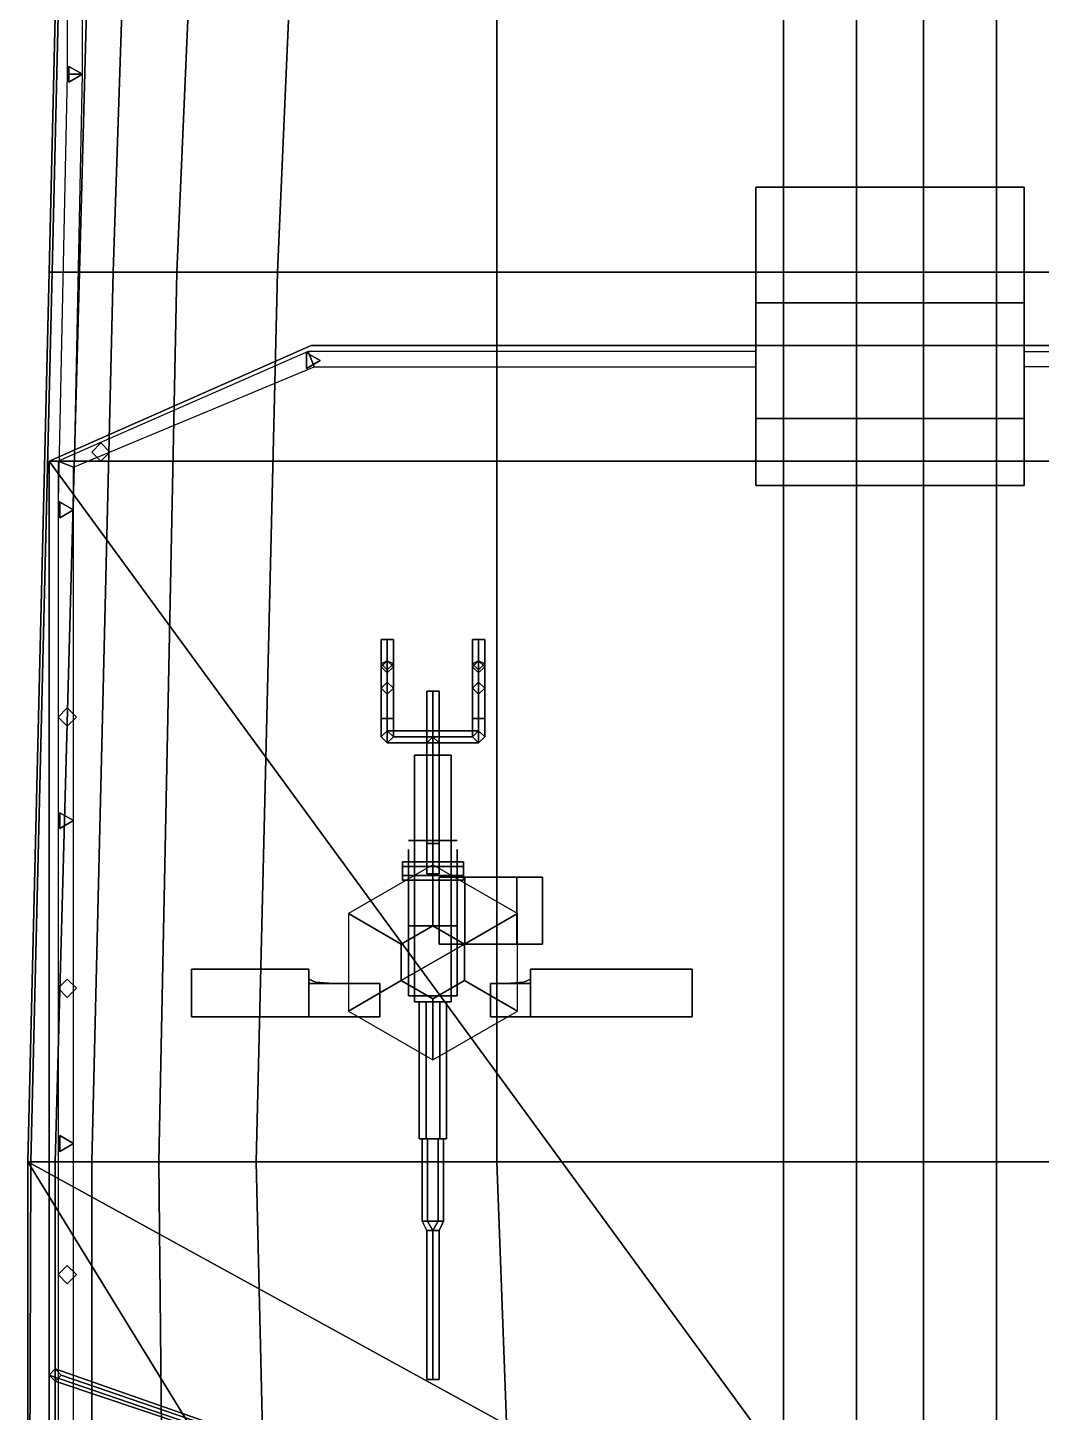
# Model space of a CAD drawing. Header units: millimetres. Extents: x -2.8 to 3, y -17.3 to 32.
# Drawn here: x -2.83 to 0.497, y 0.808 to 5.353 of the extents above; entities that cross this region are included whole.
import ezdxf

# ---------------------------------------------------------------- set-up
doc = ezdxf.new("R2010")
doc.units = ezdxf.units.MM
for name, color, linetype in [('gun', 1, 'Continuous'), ('r2', 4, 'Continuous'), ('railings', 6, 'Continuous'), ('sleeve', 5, 'Continuous'), ('superstructure', 3, 'Continuous'), ('turret', 2, 'Continuous')]:
    doc.layers.add(name, color=color, linetype=linetype)

msp = doc.modelspace()

# ---------------------------------------------------------------- linework, layer by layer
for points in [[(-2.69, 7.54, 1.56), (-2.68, 7.54, 1.18), (-2.75, 4.55, 1.18), (-2.76, 4.55, 1.62)], [(2.69, 7.54, 1.56), (-2.69, 7.54, 1.56), (-2.76, 4.55, 1.62), (2.76, 4.55, 1.62)], [(-2.68, 7.54, 1.18), (-2.58, 7.54, 0.44), (-2.66, 4.55, 0.44), (-2.75, 4.55, 1.18)], [(-2.58, 7.54, 0.44), (-2.45, 7.54), (-2.55, 4.55), (-2.66, 4.55, 0.44)], [(-2.45, 7.54), (-2.21, 7.54, -0.41), (-2.34, 4.55, -0.47), (-2.55, 4.55)], [(-2.21, 7.54, -0.41), (-1.88, 7.54, -0.66), (-2.01, 4.55, -0.78), (-2.34, 4.55, -0.47)], [(-1.88, 7.54, -0.66), (-1.29, 7.54, -0.91), (-1.29, 4.55, -1.1), (-2.01, 4.55, -0.78)], [(-1.29, 7.54, -0.91), (-0.35, 7.54, -1.16), (-0.35, 4.55, -1.36), (-1.29, 4.55, -1.1)], [(-0.35, 7.54, -1.16), (-0.11, 7.54, -1.21), (-0.11, 4.55, -1.43), (-0.35, 4.55, -1.36)], [(-0.11, 7.54, -1.21), (-0.11, 7.54, -1.71), (-0.11, 4.55, -1.71), (-0.11, 4.55, -1.43)], [(-0.11, 7.54, -1.71), (0.11, 7.54, -1.71), (0.11, 4.55, -1.71), (-0.11, 4.55, -1.71)], [(0.11, 4.55, -1.43), (0.11, 4.55, -1.71), (0.11, 7.54, -1.71), (0.11, 7.54, -1.21)], [(0.35, 4.55, -1.36), (0.11, 4.55, -1.43), (0.11, 7.54, -1.21), (0.35, 7.54, -1.16)], [(1.29, 4.55, -1.1), (0.35, 4.55, -1.36), (0.35, 7.54, -1.16), (1.29, 7.54, -0.91)], [(-2.76, 4.55, 1.62), (-2.75, 4.55, 1.18), (-2.82, 1.63, 1.18), (-2.83, 1.63, 1.73)], [(2.76, 4.55, 1.62), (-2.76, 4.55, 1.62), (-2.83, 1.63, 1.73), (2.83, 1.63, 1.73)], [(-2.75, 4.55, 1.18), (-2.66, 4.55, 0.44), (-2.74, 1.63, 0.44), (-2.82, 1.63, 1.18)], [(-2.66, 4.55, 0.44), (-2.55, 4.55), (-2.62, 1.63), (-2.74, 1.63, 0.44)], [(-2.55, 4.55), (-2.34, 4.55, -0.47), (-2.4, 1.63, -0.53), (-2.62, 1.63)], [(-2.34, 4.55, -0.47), (-2.01, 4.55, -0.78), (-2.08, 1.63, -0.86), (-2.4, 1.63, -0.53)], [(-2.01, 4.55, -0.78), (-1.29, 4.55, -1.1), (-1.29, 1.63, -1.19), (-2.08, 1.63, -0.86)], [(-1.29, 4.55, -1.1), (-0.35, 4.55, -1.36), (-0.35, 1.63, -1.39), (-1.29, 1.63, -1.19)], [(-0.35, 4.55, -1.36), (-0.11, 4.55, -1.43), (-0.11, 1.63, -1.43), (-0.35, 1.63, -1.39)], [(-0.11, 4.55, -1.43), (-0.11, 4.55, -1.71), (-0.11, 1.63, -1.71), (-0.11, 1.63, -1.43)], [(-0.11, 4.55, -1.71), (0.11, 4.55, -1.71), (0.11, 1.63, -1.71), (-0.11, 1.63, -1.71)], [(0.11, 1.63, -1.43), (0.11, 1.63, -1.71), (0.11, 4.55, -1.71), (0.11, 4.55, -1.43)], [(0.35, 1.63, -1.39), (0.11, 1.63, -1.43), (0.11, 4.55, -1.43), (0.35, 4.55, -1.36)], [(1.29, 1.63, -1.19), (0.35, 1.63, -1.39), (0.35, 4.55, -1.36), (1.29, 4.55, -1.1)], [(-1.6039, 2.345, 3.5), (-1.5, 2.405, 3.5), (-1.5, 2.605, 2.26), (-1.7771, 2.445, 2.26)], [(-1.5, 2.405, 3.5), (-1.3961, 2.345, 3.5), (-1.2229, 2.445, 2.26), (-1.5, 2.605, 2.26)], [(-1.6039, 2.225, 3.5), (-1.6039, 2.345, 3.5), (-1.7771, 2.445, 2.26), (-1.7771, 2.125, 2.26)], [(-1.3961, 2.345, 3.5), (-1.3961, 2.225, 3.5), (-1.2229, 2.125, 2.26), (-1.2229, 2.445, 2.26)], [(-1.5, 2.165, 3.5), (-1.6039, 2.225, 3.5), (-1.7771, 2.125, 2.26), (-1.5, 1.965, 2.26)], [(-1.3961, 2.225, 3.5), (-1.5, 2.165, 3.5), (-1.5, 1.965, 2.26), (-1.2229, 2.125, 2.26)], [(-2.82, 1.63, 1.18), (-2.74, 1.63, 0.44), (-2.74, -1.35, 0.44), (-2.83, -1.35, 1.18)], [(-2.83, 1.63, 1.73), (-2.82, 1.63, 1.18), (-2.83, -1.35, 1.18), (-2.83, -1.35, 2.04)], [(-1.62, -0.34, 1.9349), (-2.83, 1.63, 1.73), (-2.83, -1.35, 2.04), (-1.62, -1.35, 2.04)], [(0.1, 0.02, 1.8975), (-2.83, 1.63, 1.73), (-1.62, -0.34, 1.9349), (0.1, -0.34, 1.9349)], [(2.83, 1.63, 1.73), (-2.83, 1.63, 1.73), (0.1, 0.02, 1.8975), (1.62, 0.02, 1.8975)], [(-2.74, 1.63, 0.44), (-2.62, 1.63), (-2.62, -1.35), (-2.74, -1.35, 0.44)], [(-2.62, 1.63), (-2.4, 1.63, -0.53), (-2.37, -1.35, -0.53), (-2.62, -1.35)], [(-2.4, 1.63, -0.53), (-2.08, 1.63, -0.86), (-2.01, -1.35, -0.86), (-2.37, -1.35, -0.53)], [(-2.08, 1.63, -0.86), (-1.29, 1.63, -1.19), (-1.18, -1.35, -1.19), (-2.01, -1.35, -0.86)], [(-1.29, 1.63, -1.19), (-0.35, 1.63, -1.39), (-0.35, -1.35, -1.39), (-1.18, -1.35, -1.19)], [(-0.35, 1.63, -1.39), (-0.11, 1.63, -1.43), (-0.11, -1.35, -1.43), (-0.35, -1.35, -1.39)], [(-0.11, 1.63, -1.71), (0.11, 1.63, -1.71), (0.11, -1.35, -1.71), (-0.11, -1.35, -1.71)], [(-0.11, 1.63, -1.43), (-0.11, 1.63, -1.71), (-0.11, -1.35, -1.71), (-0.11, -1.35, -1.43)], [(0.11, -1.35, -1.43), (0.11, -1.35, -1.71), (0.11, 1.63, -1.71), (0.11, 1.63, -1.43)], [(0.35, -1.35, -1.39), (0.11, -1.35, -1.43), (0.11, 1.63, -1.43), (0.35, 1.63, -1.39)], [(1.18, -1.35, -1.19), (0.35, -1.35, -1.39), (0.35, 1.63, -1.39), (1.29, 1.63, -1.19)]]:
    msp.add_3dface(points)
at = {"layer": 'gun'}
for points in [[(-1.5, 0.915, 3.71), (-1.52, 0.915, 3.73), (-1.52, 1.405, 3.73), (-1.5, 1.405, 3.71)], [(-1.52, 0.915, 3.73), (-1.5, 0.915, 3.75), (-1.5, 1.405, 3.75), (-1.52, 1.405, 3.73)], [(-1.48, 0.915, 3.73), (-1.5, 0.915, 3.71), (-1.5, 1.405, 3.71), (-1.48, 1.405, 3.73)], [(-1.5, 0.915, 3.75), (-1.48, 0.915, 3.73), (-1.48, 1.405, 3.73), (-1.5, 1.405, 3.75)], [(-1.52, 0.915, 3.73), (-1.5, 0.915, 3.71), (-1.48, 0.915, 3.73), (-1.5, 0.915, 3.75)]]:
    msp.add_3dface(points, dxfattribs=at)
at = {"layer": 'r2'}
for points in [[(1.91, 4.29, 2.76), (1.89, 4.24, 2.76), (0.44, 4.24, 2.76), (0.44, 4.29, 2.76)], [(1.91, 4.29, 3.28), (1.89, 4.24, 3.28), (0.44, 4.24, 3.28), (0.44, 4.29, 3.28)]]:
    msp.add_3dface(points, dxfattribs=at)
at = {"layer": 'railings'}
for points in [[(-2.7, 5.2, 2.63), (-2.65, 5.2, 2.63), (-2.65, 6.7, 2.63), (-2.7, 6.7, 2.63)], [(-2.7, 5.2, 2.11), (-2.65, 5.2, 2.11), (-2.65, 6.7, 2.11), (-2.7, 6.7, 2.11)], [(-2.73, 3.8, 2.63), (-2.68, 3.77, 2.63), (-2.65, 5.2, 2.63), (-2.7, 5.2, 2.63)], [(-2.73, 3.8, 2.11), (-2.68, 3.77, 2.11), (-2.65, 5.2, 2.11), (-2.7, 5.2, 2.11)], [(-2.65, 5.2, 1.6), (-2.695, 5.226, 1.6), (-2.695, 5.226, 2.63), (-2.65, 5.2, 2.63)], [(-2.695, 5.226, 1.6), (-2.695, 5.174, 1.6), (-2.695, 5.174, 2.63), (-2.695, 5.226, 2.63)], [(-2.695, 5.174, 1.6), (-2.65, 5.2, 1.6), (-2.65, 5.2, 2.63), (-2.695, 5.174, 2.63)], [(-2.73, 3.93, 3.29), (-2.68, 3.91, 3.29), (-1.89, 4.24, 3.28), (-1.91, 4.29, 3.28)], [(-2.73, 3.93, 2.77), (-2.68, 3.91, 2.77), (-1.89, 4.24, 2.76), (-1.91, 4.29, 2.76)], [(-1.87, 4.26, 2.25), (-1.915, 4.286, 2.25), (-1.915, 4.286, 3.28), (-1.87, 4.26, 3.28)], [(-1.915, 4.286, 2.25), (-1.915, 4.234, 2.25), (-1.915, 4.234, 3.28), (-1.915, 4.286, 3.28)], [(-1.91, 4.29, 3.28), (-1.89, 4.24, 3.28), (-0.44, 4.24, 3.28), (-0.44, 4.29, 3.28)], [(-1.91, 4.29, 2.76), (-1.89, 4.24, 2.76), (-0.44, 4.24, 2.76), (-0.44, 4.29, 2.76)], [(-1.915, 4.234, 2.25), (-1.87, 4.26, 2.25), (-1.87, 4.26, 3.28), (-1.915, 4.234, 3.28)], [(-2.73, -0.34, 3.4), (-2.68, -0.28, 3.4), (-2.68, 3.91, 3.29), (-2.73, 3.93, 3.29)], [(-2.73, -0.34, 2.88), (-2.68, -0.28, 2.88), (-2.68, 3.91, 2.77), (-2.73, 3.93, 2.77)], [(-2.68, 3.77, 2.25), (-2.725, 3.796, 2.25), (-2.725, 3.796, 3.28), (-2.68, 3.77, 3.28)], [(-2.725, 3.796, 2.25), (-2.725, 3.744, 2.25), (-2.725, 3.744, 3.28), (-2.725, 3.796, 3.28)], [(-2.725, 3.744, 2.25), (-2.68, 3.77, 2.25), (-2.68, 3.77, 3.28), (-2.725, 3.744, 3.28)], [(-2.68, 2.75, 2.29), (-2.725, 2.776, 2.29), (-2.725, 2.776, 3.32), (-2.68, 2.75, 3.32)], [(-2.725, 2.776, 2.29), (-2.725, 2.724, 2.29), (-2.725, 2.724, 3.32), (-2.725, 2.776, 3.32)], [(-2.725, 2.724, 2.29), (-2.68, 2.75, 2.29), (-2.68, 2.75, 3.32), (-2.725, 2.724, 3.32)], [(-2.68, 1.69, 2.32), (-2.725, 1.716, 2.32), (-2.725, 1.716, 3.35), (-2.68, 1.69, 3.35)], [(-2.725, 1.716, 2.32), (-2.725, 1.664, 2.32), (-2.725, 1.664, 3.35), (-2.725, 1.716, 3.35)], [(-2.725, 1.664, 2.32), (-2.68, 1.69, 2.32), (-2.68, 1.69, 3.35), (-2.725, 1.664, 3.35)]]:
    msp.add_3dface(points, dxfattribs=at)
at = {"layer": 'sleeve'}
for points in [[(-1.67, 3.345, 4), (-1.65, 3.345, 3.98), (-1.65, 3.275, 3.98), (-1.67, 3.255, 4)], [(-1.65, 3.345, 4.02), (-1.67, 3.345, 4), (-1.67, 3.255, 4), (-1.65, 3.235, 4.02)], [(-1.65, 3.345, 3.98), (-1.67, 3.345, 4), (-1.65, 3.345, 4.02), (-1.63, 3.345, 4)], [(-1.65, 3.345, 3.98), (-1.63, 3.345, 4), (-1.63, 3.255, 4), (-1.65, 3.275, 3.98)], [(-1.63, 3.345, 4), (-1.65, 3.345, 4.02), (-1.65, 3.235, 4.02), (-1.63, 3.255, 4)], [(-1.35, 3.345, 3.98), (-1.37, 3.345, 4), (-1.35, 3.345, 4.02), (-1.33, 3.345, 4)], [(-1.37, 3.345, 4), (-1.35, 3.345, 3.98), (-1.35, 3.275, 3.98), (-1.37, 3.255, 4)], [(-1.35, 3.345, 4.02), (-1.37, 3.345, 4), (-1.37, 3.255, 4), (-1.35, 3.235, 4.02)], [(-1.35, 3.345, 3.98), (-1.33, 3.345, 4), (-1.33, 3.255, 4), (-1.35, 3.275, 3.98)], [(-1.33, 3.345, 4), (-1.35, 3.345, 4.02), (-1.35, 3.235, 4.02), (-1.33, 3.255, 4)], [(-1.65, 3.245, 3.76), (-1.67, 3.265, 3.79), (-1.65, 3.275, 3.81), (-1.63, 3.265, 3.79)], [(-1.65, 3.275, 3.81), (-1.67, 3.265, 3.79), (-1.67, 3.185, 3.84), (-1.65, 3.205, 3.86)], [(-1.65, 3.205, 3.93), (-1.67, 3.185, 3.95), (-1.67, 3.255, 4), (-1.65, 3.275, 3.98)], [(-1.63, 3.265, 3.79), (-1.65, 3.275, 3.81), (-1.65, 3.205, 3.86), (-1.63, 3.185, 3.84)], [(-1.63, 3.185, 3.95), (-1.65, 3.205, 3.93), (-1.65, 3.275, 3.98), (-1.63, 3.255, 4)], [(-1.35, 3.245, 3.76), (-1.37, 3.265, 3.79), (-1.35, 3.275, 3.81), (-1.33, 3.265, 3.79)], [(-1.35, 3.275, 3.81), (-1.37, 3.265, 3.79), (-1.37, 3.185, 3.84), (-1.35, 3.205, 3.86)], [(-1.35, 3.205, 3.93), (-1.37, 3.185, 3.95), (-1.37, 3.255, 4), (-1.35, 3.275, 3.98)], [(-1.33, 3.265, 3.79), (-1.35, 3.275, 3.81), (-1.35, 3.205, 3.86), (-1.33, 3.185, 3.84)], [(-1.33, 3.185, 3.95), (-1.35, 3.205, 3.93), (-1.35, 3.275, 3.98), (-1.33, 3.255, 4)], [(-1.67, 3.265, 3.79), (-1.65, 3.245, 3.76), (-1.65, 3.165, 3.82), (-1.67, 3.185, 3.84)], [(-1.67, 3.185, 3.95), (-1.65, 3.165, 3.97), (-1.65, 3.235, 4.02), (-1.67, 3.255, 4)], [(-1.65, 3.245, 3.76), (-1.63, 3.265, 3.79), (-1.63, 3.185, 3.84), (-1.65, 3.165, 3.82)], [(-1.65, 3.165, 3.97), (-1.63, 3.185, 3.95), (-1.63, 3.255, 4), (-1.65, 3.235, 4.02)], [(-1.37, 3.265, 3.79), (-1.35, 3.245, 3.76), (-1.35, 3.165, 3.82), (-1.37, 3.185, 3.84)], [(-1.37, 3.185, 3.95), (-1.35, 3.165, 3.97), (-1.35, 3.235, 4.02), (-1.37, 3.255, 4)], [(-1.35, 3.245, 3.76), (-1.33, 3.265, 3.79), (-1.33, 3.185, 3.84), (-1.35, 3.165, 3.82)], [(-1.35, 3.165, 3.97), (-1.33, 3.185, 3.95), (-1.33, 3.255, 4), (-1.35, 3.235, 4.02)], [(-1.65, 3.205, 3.86), (-1.67, 3.185, 3.84), (-1.67, 3.185, 3.95), (-1.65, 3.205, 3.93)], [(-1.67, 3.085, 3.9), (-1.65, 3.085, 3.92), (-1.65, 3.165, 3.92), (-1.67, 3.185, 3.9)], [(-1.65, 3.085, 3.88), (-1.67, 3.085, 3.9), (-1.67, 3.185, 3.9), (-1.65, 3.165, 3.88)], [(-1.67, 3.185, 3.84), (-1.65, 3.165, 3.82), (-1.65, 3.165, 3.97), (-1.67, 3.185, 3.95)], [(-1.63, 3.185, 3.84), (-1.65, 3.205, 3.86), (-1.65, 3.205, 3.93), (-1.63, 3.185, 3.95)], [(-1.65, 3.085, 3.92), (-1.63, 3.085, 3.9), (-1.63, 3.185, 3.9), (-1.65, 3.165, 3.92)], [(-1.63, 3.085, 3.9), (-1.65, 3.085, 3.88), (-1.65, 3.165, 3.88), (-1.63, 3.185, 3.9)], [(-1.65, 3.165, 3.82), (-1.63, 3.185, 3.84), (-1.63, 3.185, 3.95), (-1.65, 3.165, 3.97)], [(-1.35, 3.205, 3.86), (-1.37, 3.185, 3.84), (-1.37, 3.185, 3.95), (-1.35, 3.205, 3.93)], [(-1.37, 3.085, 3.9), (-1.35, 3.085, 3.92), (-1.35, 3.165, 3.92), (-1.37, 3.185, 3.9)], [(-1.35, 3.085, 3.88), (-1.37, 3.085, 3.9), (-1.37, 3.185, 3.9), (-1.35, 3.165, 3.88)], [(-1.37, 3.185, 3.84), (-1.35, 3.165, 3.82), (-1.35, 3.165, 3.97), (-1.37, 3.185, 3.95)], [(-1.33, 3.185, 3.84), (-1.35, 3.205, 3.86), (-1.35, 3.205, 3.93), (-1.33, 3.185, 3.95)], [(-1.35, 3.085, 3.92), (-1.33, 3.085, 3.9), (-1.33, 3.185, 3.9), (-1.35, 3.165, 3.92)], [(-1.33, 3.085, 3.9), (-1.35, 3.085, 3.88), (-1.35, 3.165, 3.88), (-1.33, 3.185, 3.9)], [(-1.35, 3.165, 3.82), (-1.33, 3.185, 3.84), (-1.33, 3.185, 3.95), (-1.35, 3.165, 3.97)], [(-1.52, 2.675, 4.05), (-1.5, 2.675, 4.07), (-1.5, 3.175, 4.07), (-1.52, 3.175, 4.05)], [(-1.5, 2.675, 4.03), (-1.52, 2.675, 4.05), (-1.52, 3.175, 4.05), (-1.5, 3.175, 4.03)], [(-1.5, 3.175, 4.07), (-1.48, 3.175, 4.05), (-1.5, 3.175, 4.03), (-1.52, 3.175, 4.05)], [(-1.5, 2.675, 4.07), (-1.48, 2.675, 4.05), (-1.48, 3.175, 4.05), (-1.5, 3.175, 4.07)], [(-1.48, 2.675, 4.05), (-1.5, 2.675, 4.03), (-1.5, 3.175, 4.03), (-1.48, 3.175, 4.05)], [(-1.67, 3.025, 3.84), (-1.65, 3.005, 3.86), (-1.65, 3.085, 3.92), (-1.67, 3.085, 3.9)], [(-1.65, 3.045, 3.82), (-1.67, 3.025, 3.84), (-1.67, 3.085, 3.9), (-1.65, 3.085, 3.88)], [(-1.65, 3.005, 3.86), (-1.63, 3.025, 3.84), (-1.63, 3.085, 3.9), (-1.65, 3.085, 3.92)], [(-1.63, 3.025, 3.84), (-1.65, 3.045, 3.82), (-1.65, 3.085, 3.88), (-1.63, 3.085, 3.9)], [(-1.37, 3.025, 3.84), (-1.35, 3.005, 3.86), (-1.35, 3.085, 3.92), (-1.37, 3.085, 3.9)], [(-1.35, 3.045, 3.82), (-1.37, 3.025, 3.84), (-1.37, 3.085, 3.9), (-1.35, 3.085, 3.88)], [(-1.35, 3.005, 3.86), (-1.33, 3.025, 3.84), (-1.33, 3.085, 3.9), (-1.35, 3.085, 3.92)], [(-1.33, 3.025, 3.84), (-1.35, 3.045, 3.82), (-1.35, 3.085, 3.88), (-1.33, 3.085, 3.9)], [(-1.65, 3.045, 3.66), (-1.67, 3.025, 3.64), (-1.67, 3.025, 3.84), (-1.65, 3.045, 3.82)], [(-1.67, 3.025, 3.64), (-1.65, 3.005, 3.66), (-1.65, 3.005, 3.86), (-1.67, 3.025, 3.84)], [(-1.63, 3.025, 3.64), (-1.65, 3.045, 3.66), (-1.65, 3.045, 3.82), (-1.63, 3.025, 3.84)], [(-1.37, 3.025, 3.68), (-1.35, 3.045, 3.66), (-1.65, 3.045, 3.66), (-1.63, 3.025, 3.68)], [(-1.35, 3.045, 3.66), (-1.37, 3.025, 3.64), (-1.63, 3.025, 3.64), (-1.65, 3.045, 3.66)], [(-1.65, 3.005, 3.66), (-1.63, 3.025, 3.64), (-1.63, 3.025, 3.84), (-1.65, 3.005, 3.86)], [(-1.35, 3.005, 3.66), (-1.37, 3.025, 3.68), (-1.63, 3.025, 3.68), (-1.65, 3.005, 3.66)], [(-1.37, 3.025, 3.64), (-1.35, 3.005, 3.66), (-1.65, 3.005, 3.66), (-1.63, 3.025, 3.64)], [(-1.52, 2.575, 3.66), (-1.5, 2.575, 3.68), (-1.5, 3.025, 3.68), (-1.52, 3.005, 3.66)], [(-1.5, 2.575, 3.64), (-1.52, 2.575, 3.66), (-1.52, 3.005, 3.66), (-1.5, 3.025, 3.64)], [(-1.5, 2.575, 3.68), (-1.48, 2.575, 3.66), (-1.48, 3.005, 3.66), (-1.5, 3.025, 3.68)], [(-1.48, 2.575, 3.66), (-1.5, 2.575, 3.64), (-1.5, 3.025, 3.64), (-1.48, 3.005, 3.66)], [(-1.35, 3.045, 3.66), (-1.37, 3.025, 3.64), (-1.37, 3.025, 3.84), (-1.35, 3.045, 3.82)], [(-1.37, 3.025, 3.64), (-1.35, 3.005, 3.66), (-1.35, 3.005, 3.86), (-1.37, 3.025, 3.84)], [(-1.33, 3.025, 3.64), (-1.35, 3.045, 3.66), (-1.35, 3.045, 3.82), (-1.33, 3.025, 3.84)], [(-1.35, 3.005, 3.66), (-1.33, 3.025, 3.64), (-1.33, 3.025, 3.84), (-1.35, 3.005, 3.86)], [(-1.56, 2.965, 3.8), (-1.56, 2.965, 3.68), (-1.56, 2.155, 3.68), (-1.56, 2.155, 3.8)], [(-1.44, 2.965, 3.68), (-1.56, 2.965, 3.68), (-1.56, 2.965, 3.8), (-1.44, 2.965, 3.8)], [(-1.44, 2.155, 3.68), (-1.56, 2.155, 3.68), (-1.56, 2.965, 3.68), (-1.44, 2.965, 3.68)], [(-1.44, 2.965, 3.8), (-1.56, 2.965, 3.8), (-1.56, 2.155, 3.8), (-1.44, 2.155, 3.8)], [(-1.44, 2.155, 3.8), (-1.44, 2.155, 3.68), (-1.44, 2.965, 3.68), (-1.44, 2.965, 3.8)], [(-1.5, 2.685, 3.8), (-1.5, 2.825, 4.04), (-1.5, 2.925, 4.04), (-1.5, 2.775, 3.8)], [(-1.5, 2.775, 3.8), (-1.5, 2.925, 4.04), (-1.5, 2.825, 4.04), (-1.5, 2.685, 3.8)], [(-1.54, 2.685, 4.0807), (-1.58, 2.685, 4.15), (-1.42, 2.685, 4.15), (-1.46, 2.685, 4.0807)], [(-1.46, 2.685, 4.0807), (-1.42, 2.685, 4.15), (-1.58, 2.685, 4.15), (-1.54, 2.685, 4.0807)], [(-1.42, 2.685, 4.15), (-1.46, 2.685, 4.2193), (-1.54, 2.685, 4.2193), (-1.58, 2.685, 4.15)], [(-1.58, 2.685, 4.15), (-1.54, 2.685, 4.2193), (-1.46, 2.685, 4.2193), (-1.42, 2.685, 4.15)], [(-1.52, 2.675, 4.05), (-1.5, 2.675, 4.03), (-1.48, 2.675, 4.05), (-1.5, 2.675, 4.07)], [(-1.6, 2.6, 3.694), (-1.6, 2.615, 3.72), (-1.4, 2.615, 3.72), (-1.4, 2.6, 3.694)], [(-1.6, 2.6, 3.694), (-1.6, 2.57, 3.694), (-1.6, 2.555, 3.72), (-1.6, 2.615, 3.72)], [(-1.6, 2.615, 3.72), (-1.6, 2.6, 3.746), (-1.4, 2.6, 3.746), (-1.4, 2.615, 3.72)], [(-1.6, 2.615, 3.72), (-1.6, 2.555, 3.72), (-1.6, 2.57, 3.746), (-1.6, 2.6, 3.746)], [(-1.6, 2.57, 3.694), (-1.6, 2.6, 3.694), (-1.4, 2.6, 3.694), (-1.4, 2.57, 3.694)], [(-1.6, 2.6, 3.746), (-1.6, 2.57, 3.746), (-1.4, 2.57, 3.746), (-1.4, 2.6, 3.746)], [(-1.4, 2.615, 3.72), (-1.4, 2.555, 3.72), (-1.4, 2.57, 3.694), (-1.4, 2.6, 3.694)], [(-1.4, 2.6, 3.746), (-1.4, 2.57, 3.746), (-1.4, 2.555, 3.72), (-1.4, 2.615, 3.72)], [(-1.6, 2.555, 3.72), (-1.6, 2.57, 3.694), (-1.4, 2.57, 3.694), (-1.4, 2.555, 3.72)], [(-1.6, 2.57, 3.746), (-1.6, 2.555, 3.72), (-1.4, 2.555, 3.72), (-1.4, 2.57, 3.746)], [(-1.395, 2.345, 3.7128), (-1.48, 2.345, 3.86), (-1.48, 2.565, 3.86), (-1.395, 2.565, 3.7128)], [(-1.225, 2.565, 3.7128), (-1.395, 2.565, 3.7128), (-1.48, 2.565, 3.86), (-1.14, 2.565, 3.86)], [(-1.48, 2.345, 3.86), (-1.395, 2.345, 4.0072), (-1.395, 2.565, 4.0072), (-1.48, 2.565, 3.86)], [(-1.14, 2.565, 3.86), (-1.48, 2.565, 3.86), (-1.395, 2.565, 4.0072), (-1.225, 2.565, 4.0072)], [(-1.225, 2.345, 3.7128), (-1.395, 2.345, 3.7128), (-1.395, 2.565, 3.7128), (-1.225, 2.565, 3.7128)], [(-1.395, 2.345, 4.0072), (-1.225, 2.345, 4.0072), (-1.225, 2.565, 4.0072), (-1.395, 2.565, 4.0072)], [(-1.14, 2.345, 3.86), (-1.225, 2.345, 3.7128), (-1.225, 2.565, 3.7128), (-1.14, 2.565, 3.86)], [(-1.225, 2.345, 4.0072), (-1.14, 2.345, 3.86), (-1.14, 2.565, 3.86), (-1.225, 2.565, 4.0072)], [(-1.395, 2.345, 3.7128), (-1.225, 2.345, 3.7128), (-1.14, 2.345, 3.86), (-1.48, 2.345, 3.86)], [(-1.48, 2.345, 3.86), (-1.14, 2.345, 3.86), (-1.225, 2.345, 4.0072), (-1.395, 2.345, 4.0072)], [(-1.56, 2.155, 3.8), (-1.56, 2.155, 3.68), (-1.44, 2.155, 3.68), (-1.44, 2.155, 3.8)], [(-1.5225, 1.705, 3.691), (-1.545, 1.705, 3.73), (-1.545, 2.155, 3.73), (-1.5225, 2.155, 3.691)], [(-1.545, 1.705, 3.73), (-1.5225, 1.705, 3.769), (-1.5225, 2.155, 3.769), (-1.545, 2.155, 3.73)], [(-1.4775, 1.705, 3.691), (-1.5225, 1.705, 3.691), (-1.5225, 2.155, 3.691), (-1.4775, 2.155, 3.691)], [(-1.5225, 1.705, 3.769), (-1.4775, 1.705, 3.769), (-1.4775, 2.155, 3.769), (-1.5225, 2.155, 3.769)], [(-1.455, 1.705, 3.73), (-1.4775, 1.705, 3.691), (-1.4775, 2.155, 3.691), (-1.455, 2.155, 3.73)], [(-1.4775, 1.705, 3.769), (-1.455, 1.705, 3.73), (-1.455, 2.155, 3.73), (-1.4775, 2.155, 3.769)], [(-1.5225, 1.705, 3.691), (-1.4775, 1.705, 3.691), (-1.455, 1.705, 3.73), (-1.545, 1.705, 3.73)], [(-1.545, 1.705, 3.73), (-1.455, 1.705, 3.73), (-1.4775, 1.705, 3.769), (-1.5225, 1.705, 3.769)], [(-1.5175, 1.435, 3.6997), (-1.535, 1.435, 3.73), (-1.535, 1.705, 3.73), (-1.5175, 1.705, 3.6997)], [(-1.535, 1.435, 3.73), (-1.5175, 1.435, 3.7603), (-1.5175, 1.705, 3.7603), (-1.535, 1.705, 3.73)], [(-1.4825, 1.435, 3.6997), (-1.5175, 1.435, 3.6997), (-1.5175, 1.705, 3.6997), (-1.4825, 1.705, 3.6997)], [(-1.5175, 1.435, 3.7603), (-1.4825, 1.435, 3.7603), (-1.4825, 1.705, 3.7603), (-1.5175, 1.705, 3.7603)], [(-1.465, 1.435, 3.73), (-1.4825, 1.435, 3.6997), (-1.4825, 1.705, 3.6997), (-1.465, 1.705, 3.73)], [(-1.4825, 1.435, 3.7603), (-1.465, 1.435, 3.73), (-1.465, 1.705, 3.73), (-1.4825, 1.705, 3.7603)], [(-1.5, 1.405, 3.71), (-1.52, 1.405, 3.73), (-1.535, 1.435, 3.73), (-1.5175, 1.435, 3.6997)], [(-1.52, 1.405, 3.73), (-1.5, 1.405, 3.75), (-1.5175, 1.435, 3.7603), (-1.535, 1.435, 3.73)], [(-1.5, 1.405, 3.71), (-1.5, 1.405, 3.71), (-1.5175, 1.435, 3.6997), (-1.4825, 1.435, 3.6997)], [(-1.5, 1.405, 3.75), (-1.5, 1.405, 3.75), (-1.4825, 1.435, 3.7603), (-1.5175, 1.435, 3.7603)], [(-1.48, 1.405, 3.73), (-1.5, 1.405, 3.71), (-1.4825, 1.435, 3.6997), (-1.465, 1.435, 3.73)], [(-1.5, 1.405, 3.75), (-1.48, 1.405, 3.73), (-1.465, 1.435, 3.73), (-1.4825, 1.435, 3.7603)]]:
    msp.add_3dface(points, dxfattribs=at)
at = {"layer": 'superstructure'}
for points in [[(-0.44, 4.83, 3.39), (-0.44, 4.45, 3.39), (0.44, 4.45, 3.39), (0.44, 4.83, 3.39)], [(0.44, 4.83, 3.39), (0.44, 4.83, 1.61), (-0.44, 4.83, 1.61), (-0.44, 4.83, 3.39)], [(-0.44, 4.83, 1.61), (-0.44, 3.85, 1.64), (-0.44, 4.45, 3.39), (-0.44, 4.83, 3.39)], [(0.44, 4.45, 3.39), (0.44, 3.85, 1.64), (0.44, 4.83, 1.61), (0.44, 4.83, 3.39)], [(-0.44, 3.85, 1.64), (-0.44, 3.85, 2.52), (-0.44, 4.07, 3.09), (-0.44, 4.45, 3.39)], [(-0.44, 4.45, 3.39), (-0.44, 4.07, 3.09), (0.44, 4.07, 3.09), (0.44, 4.45, 3.39)], [(0.44, 4.07, 3.09), (0.44, 3.85, 2.52), (0.44, 3.85, 1.64), (0.44, 4.45, 3.39)], [(-1.9, 4.31, 2.13), (-2.76, 3.93, 2.13), (-2.76, 3.93, 2.25), (-1.9, 4.31, 2.25)], [(-1.9, 4.31, 2.25), (-2.76, 3.93, 2.25), (2.76, 3.93, 2.25), (1.9, 4.31, 2.25)], [(1.9, 4.31, 2.25), (1.9, 4.31, 2.13), (-1.9, 4.31, 2.13), (-1.9, 4.31, 2.25)], [(-0.44, 4.07, 3.09), (-0.44, 3.85, 2.52), (0.44, 3.85, 2.52), (0.44, 4.07, 3.09)], [(-2.59, 3.99, 1.64), (-2.62, 3.96, 1.64), (-2.62, 3.96, 2.13), (-2.59, 3.99, 2.13)], [(-2.62, 3.96, 1.64), (-2.59, 3.93, 1.64), (-2.59, 3.93, 2.13), (-2.62, 3.96, 2.13)], [(-2.56, 3.96, 1.64), (-2.59, 3.99, 1.64), (-2.59, 3.99, 2.13), (-2.56, 3.96, 2.13)], [(-2.59, 3.93, 1.64), (-2.56, 3.96, 1.64), (-2.56, 3.96, 2.13), (-2.59, 3.93, 2.13)], [(1.62, 0.02, 2.3874), (2.76, 3.93, 2.25), (-2.76, 3.93, 2.25), (0.1, 0.02, 2.3874)], [(-2.76, 3.93, 2.25), (-2.76, 3.93, 2.13), (-2.76, -0.34, 2.3), (-2.76, -0.34, 2.4)], [(0.1, 0.02, 2.3874), (-2.76, 3.93, 2.25), (-2.76, -0.34, 2.4), (0.1, -0.34, 2.4)], [(0.44, 3.85, 1.64), (0.44, 3.85, 2.52), (-0.44, 3.85, 2.52), (-0.44, 3.85, 1.64)], [(-2.7, 3.12, 1.67), (-2.73, 3.09, 1.67), (-2.73, 3.09, 2.17), (-2.7, 3.12, 2.17)], [(-2.67, 3.09, 1.67), (-2.7, 3.12, 1.67), (-2.7, 3.12, 2.17), (-2.67, 3.09, 2.17)], [(-2.73, 3.09, 1.67), (-2.7, 3.06, 1.67), (-2.7, 3.06, 2.17), (-2.73, 3.09, 2.17)], [(-2.7, 3.06, 1.67), (-2.67, 3.09, 1.67), (-2.67, 3.09, 2.17), (-2.7, 3.06, 2.17)], [(-2.7, 2.23, 1.7), (-2.73, 2.2, 1.7), (-2.73, 2.2, 2.2), (-2.7, 2.23, 2.2)], [(-2.67, 2.2, 1.7), (-2.7, 2.23, 1.7), (-2.7, 2.23, 2.2), (-2.67, 2.2, 2.2)], [(-2.73, 2.2, 1.7), (-2.7, 2.17, 1.7), (-2.7, 2.17, 2.2), (-2.73, 2.2, 2.2)], [(-2.7, 2.17, 1.7), (-2.67, 2.2, 1.7), (-2.67, 2.2, 2.2), (-2.7, 2.17, 2.2)], [(-2.7, 1.29, 1.76), (-2.73, 1.26, 1.76), (-2.73, 1.26, 2.24), (-2.7, 1.29, 2.24)], [(-2.67, 1.26, 1.76), (-2.7, 1.29, 1.76), (-2.7, 1.29, 2.24), (-2.67, 1.26, 2.24)], [(-2.73, 1.26, 1.76), (-2.7, 1.23, 1.77), (-2.7, 1.23, 2.24), (-2.73, 1.26, 2.24)], [(-2.7, 1.23, 1.77), (-2.67, 1.26, 1.76), (-2.67, 1.26, 2.24), (-2.7, 1.23, 2.24)], [(-2.74, 0.95, 2.35), (-2.76, 0.93, 2.35), (-0.02, -0.01, 9.52), (0, -0.01, 9.54)], [(-2.76, 0.93, 2.35), (-2.74, 0.91, 2.35), (0, -0.01, 9.5), (-0.02, -0.01, 9.52)], [(-2.72, 0.93, 2.35), (-2.74, 0.95, 2.35), (0, -0.01, 9.54), (0.02, -0.01, 9.52)], [(-2.74, 0.91, 2.35), (-2.72, 0.93, 2.35), (0.02, -0.01, 9.52), (0, -0.01, 9.5)], [(2.74, 0.95, 2.35), (2.72, 0.93, 2.35), (-0.02, -0.01, 9.52), (0, -0.01, 9.54)], [(2.72, 0.93, 2.35), (2.74, 0.91, 2.35), (0, -0.01, 9.5), (-0.02, -0.01, 9.52)], [(2.76, 0.93, 2.35), (2.74, 0.95, 2.35), (0, -0.01, 9.54), (0.02, -0.01, 9.52)], [(2.74, 0.91, 2.35), (2.76, 0.93, 2.35), (0.02, -0.01, 9.52), (0, -0.01, 9.5)]]:
    msp.add_3dface(points, dxfattribs=at)
at = {"layer": 'turret'}
for points in [[(-1.58, 2.605, 3.66), (-1.58, 2.585, 3.79), (-1.58, 2.655, 3.75), (-1.58, 2.655, 3.7)], [(-1.58, 2.655, 3.7), (-1.58, 2.655, 3.75), (-1.58, 2.585, 3.79), (-1.58, 2.605, 3.66)], [(-1.42, 2.605, 3.66), (-1.42, 2.585, 3.79), (-1.42, 2.655, 3.75), (-1.42, 2.655, 3.7)], [(-1.42, 2.655, 3.7), (-1.42, 2.655, 3.75), (-1.42, 2.585, 3.79), (-1.42, 2.605, 3.66)], [(-1.58, 2.605, 3.66), (-1.58, 2.585, 3.79), (-1.58, 2.515, 3.74), (-1.58, 2.535, 3.68)], [(-1.58, 2.535, 3.68), (-1.58, 2.515, 3.74), (-1.58, 2.585, 3.79), (-1.58, 2.605, 3.66)], [(-1.42, 2.535, 3.68), (-1.42, 2.515, 3.74), (-1.42, 2.585, 3.79), (-1.42, 2.605, 3.66)], [(-1.42, 2.605, 3.66), (-1.42, 2.585, 3.79), (-1.42, 2.515, 3.74), (-1.42, 2.535, 3.68)], [(-1.58, 2.535, 3.68), (-1.58, 2.515, 3.74), (-1.58, 2.225, 3.69), (-1.58, 2.415, 3.62)], [(-1.58, 2.415, 3.62), (-1.58, 2.225, 3.69), (-1.58, 2.515, 3.74), (-1.58, 2.535, 3.68)], [(-1.42, 2.535, 3.68), (-1.42, 2.515, 3.74), (-1.42, 2.225, 3.69), (-1.42, 2.415, 3.62)], [(-1.42, 2.415, 3.62), (-1.42, 2.225, 3.69), (-1.42, 2.515, 3.74), (-1.42, 2.535, 3.68)], [(-1.58, 2.415, 3.62), (-1.58, 2.225, 3.69), (-1.58, 2.175, 3.6), (-1.58, 2.405, 3.6)], [(-1.58, 2.405, 3.6), (-1.58, 2.175, 3.6), (-1.58, 2.225, 3.69), (-1.58, 2.415, 3.62)], [(-1.42, 2.405, 3.6), (-1.42, 2.175, 3.6), (-1.42, 2.225, 3.69), (-1.42, 2.415, 3.62)], [(-1.42, 2.415, 3.62), (-1.42, 2.225, 3.69), (-1.42, 2.175, 3.6), (-1.42, 2.405, 3.6)], [(-1.5, 2.405, 3.5), (-1.6039, 2.345, 3.5), (-1.6039, 2.345, 3.6), (-1.5, 2.405, 3.6)], [(-1.6039, 2.225, 3.6), (-1.3961, 2.345, 3.6), (-1.5, 2.405, 3.6), (-1.6039, 2.345, 3.6)], [(-1.42, 2.405, 3.6), (-1.42, 2.175, 3.6), (-1.58, 2.175, 3.6), (-1.58, 2.405, 3.6)], [(-1.58, 2.405, 3.6), (-1.58, 2.175, 3.6), (-1.42, 2.175, 3.6), (-1.42, 2.405, 3.6)], [(-1.3961, 2.345, 3.5), (-1.5, 2.405, 3.5), (-1.5, 2.405, 3.6), (-1.3961, 2.345, 3.6)], [(-1.5, 2.165, 3.6), (-1.3961, 2.225, 3.6), (-1.3961, 2.345, 3.6), (-1.6039, 2.225, 3.6)], [(-1.6039, 2.345, 3.5), (-1.6039, 2.225, 3.5), (-1.6039, 2.225, 3.6), (-1.6039, 2.345, 3.6)], [(-1.3961, 2.225, 3.5), (-1.3961, 2.345, 3.5), (-1.3961, 2.345, 3.6), (-1.3961, 2.225, 3.6)], [(-2.2926, 2.1064, 3.3876), (-2.2926, 2.263, 4.2756), (-1.9072, 2.263, 4.2756), (-1.9072, 2.1064, 3.3876)], [(-1.9072, 2.1064, 3.3876), (-1.9072, 2.263, 4.2756), (-2.2926, 2.263, 4.2756), (-2.2926, 2.1064, 3.3876)], [(-1.8272, 2.215, 4.0035), (-1.8854, 2.2201, 4.0321), (-1.9072, 2.2302, 4.0894), (-1.9072, 2.215, 4.0035)], [(-1.9072, 2.215, 4.0035), (-1.9072, 2.2302, 4.0894), (-1.8854, 2.2201, 4.0321), (-1.8272, 2.215, 4.0035)], [(-1.18, 2.215, 4.0035), (-1.18, 2.2302, 4.0894), (-1.2018, 2.2201, 4.0321), (-1.26, 2.215, 4.0035)], [(-1.26, 2.215, 4.0035), (-1.2018, 2.2201, 4.0321), (-1.18, 2.2302, 4.0894), (-1.18, 2.215, 4.0035)], [(-0.6492, 2.1064, 3.3876), (-0.6492, 2.263, 4.2756), (-1.18, 2.263, 4.2756), (-1.18, 2.1064, 3.3876)], [(-1.18, 2.1064, 3.3876), (-1.18, 2.263, 4.2756), (-0.6492, 2.263, 4.2756), (-0.6492, 2.1064, 3.3876)], [(-1.9072, 2.1064, 3.3876), (-1.9072, 2.215, 4.0035), (-1.6745, 2.215, 4.0035), (-1.6745, 2.1064, 3.3876)], [(-1.6745, 2.1064, 3.3876), (-1.6745, 2.215, 4.0035), (-1.9072, 2.215, 4.0035), (-1.9072, 2.1064, 3.3876)], [(-1.6039, 2.225, 3.5), (-1.5, 2.165, 3.5), (-1.5, 2.165, 3.6), (-1.6039, 2.225, 3.6)], [(-1.5, 2.165, 3.5), (-1.3961, 2.225, 3.5), (-1.3961, 2.225, 3.6), (-1.5, 2.165, 3.6)], [(-1.18, 2.1064, 3.3876), (-1.18, 2.215, 4.0035), (-1.3109, 2.215, 4.0035), (-1.3109, 2.1064, 3.3876)], [(-1.3109, 2.1064, 3.3876), (-1.3109, 2.215, 4.0035), (-1.18, 2.215, 4.0035), (-1.18, 2.1064, 3.3876)]]:
    msp.add_3dface(points, dxfattribs=at)

doc.saveas('drawing.dxf')
